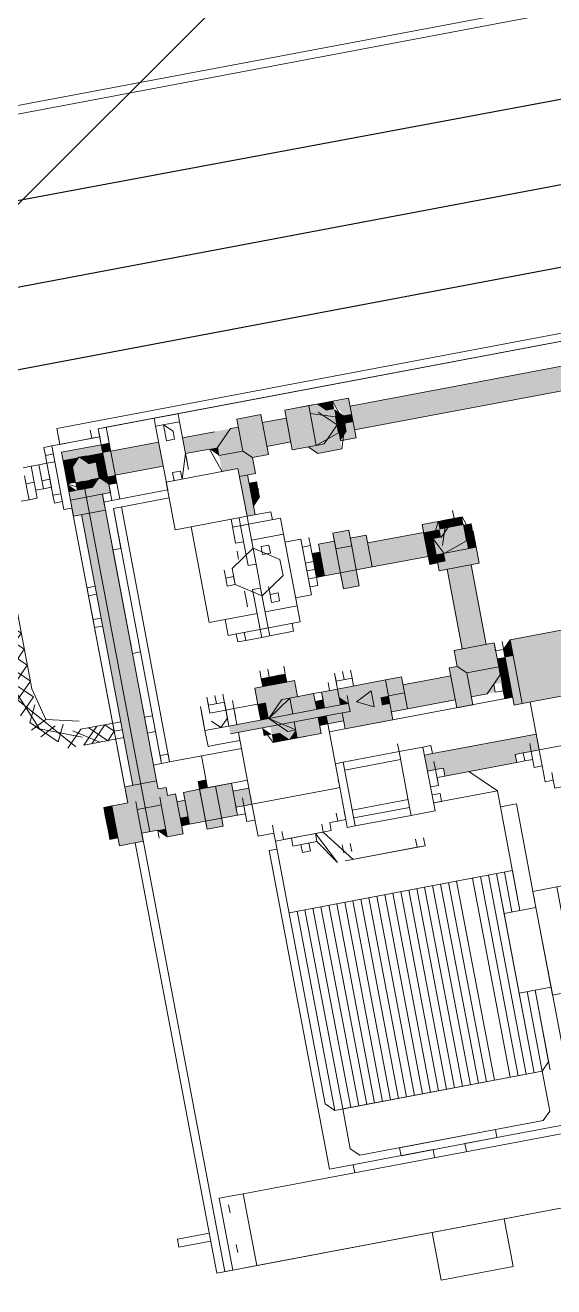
# Model space of a CAD drawing. Extents: x 407440 to 411585, y 6041728 to 6045069.
# Drawn here: x 410339.72 to 410343.46, y 6044227.86 to 6044236.79 of the extents above; entities that cross this region are included whole.
import ezdxf

# ---------------------------------------------------------------- set-up
doc = ezdxf.new("R2010")
doc.units = 0
doc.header["$LTSCALE"] = 5
doc.linetypes.add('foc-TIELINE', pattern=[1.875, 1.25, -0.625])
doc.layers.add('P-PROPOSED-EXISTING-H', color=59, linetype='Continuous')
doc.layers.add('T-TIE', color=201, linetype='foc-TIELINE')

# ---------------------------------------------------------------- blocks, each defined once
blk = doc.blocks.new('P-RIG-877')
at = {"layer": 'T-TIE', "linetype": 'ByBlock', "lineweight": 25}
for points in [[(3.2261, -24.2129), (3.1113, -24.2129), (3.1113, -19.4254), (2.5143, -19.4254), (2.5143, -19.1499), (2.5143, -19.3106), (3.2261, -19.3106), (3.2261, -33.0186), (1.791, -33.0186)], [(6.8884, -20.7457), (6.8884, -19.3106), (3.2261, -19.3106), (3.2261, -33.0186), (4.2364, -33.0186)], [(3.2261, -24.3851), (3.3409, -24.3851), (3.3409, -27.1864), (4.6267, -27.1864), (4.6267, -27.3012), (3.3409, -27.3012), (3.3409, -32.9038), (4.1905, -32.9038), (4.1905, -33.0186), (5.0286, -33.3286), (5.0171, -33.3286), (5.0286, -33.3286)], [(0.9873, -33.3286), (0.9988, -33.3286), (1.8369, -33.0186), (1.8369, -32.8923), (3.0998, -32.8923), (3.1113, -27.6112), (1.8025, -27.6112), (1.8025, -27.4963), (3.1113, -27.4963), (3.1113, -25.3609), (3.2261, -25.3609)]]:
    blk.add_lwpolyline(points, dxfattribs=at)
at = {"layer": 'T-TIE', "linetype": 'ByBlock', "lineweight": 18}
for points in [[(3.5475, -30.4469), (3.4557, -30.4469), (3.4557, -30.378), (3.4557, -30.3895), (3.4557, -30.4354), (3.4327, -30.4354), (3.4327, -27.5308), (3.5016, -27.5308), (3.4557, -27.5308), (3.4442, -27.5308)], [(3.4327, -27.5308), (3.4327, -30.4354), (3.4557, -30.4354), (3.4557, -30.3895), (3.4442, -30.3895)], [(4.6497, -30.4354), (4.6497, -27.5308), (3.8805, -27.5308), (3.9494, -27.5308), (4.6497, -27.5308), (4.6497, -28.2082), (4.5464, -28.2082), (4.5464, -28.2426), (4.5464, -28.6903), (4.6497, -28.6903), (4.6497, -28.2426), (4.6497, -28.2082)], [(3.892, -27.5308), (4.6497, -27.5308), (4.6497, -30.4354), (4.0297, -30.4354)], [(3.4442, -30.3665), (3.4442, -30.378), (3.4442, -27.5882), (3.4327, -27.5882)], [(3.4672, -30.3665), (3.4442, -30.3665), (3.4442, -27.6915), (3.4442, -27.6686), (3.4442, -27.6571), (3.4442, -27.5882), (3.4672, -27.5882), (3.4557, -27.5997)], [(2.0665, -31.1128), (2.0665, -27.7834), (2.985, -27.7834), (2.985, -32.1116), (2.0665, -32.1116), (2.0665, -32.0772)], [(4.6497, -29.8958), (4.6497, -29.9303), (4.6497, -30.378), (4.5464, -30.378), (4.5464, -29.9303), (4.5464, -29.8958), (4.6497, -29.8958), (4.6497, -28.7248), (4.5464, -28.7248), (4.5464, -28.6903), (4.6497, -28.6903), (4.6497, -28.7248)], [(3.846, -29.184), (3.846, -29.8614)], [(3.9379, -29.184), (3.9379, -29.8614)], [(3.4787, -30.0221), (3.4787, -29.6318)], [(3.5131, -30.0221), (3.5131, -29.6318)], [(4.0986, -29.7466), (4.0871, -29.7466), (4.0527, -29.7466), (4.0412, -29.7466), (4.0527, -29.7466), (4.0642, -29.7466), (4.0642, -29.8384), (4.0527, -29.8384), (4.0527, -29.8499), (4.0068, -29.8499), (4.0068, -29.7351)], [(4.2019, -29.8614), (4.2019, -29.8384), (4.3627, -29.8384), (4.3627, -29.8614), (4.2019, -29.8614), (4.2019, -29.8958), (4.3512, -29.8958), (4.3512, -29.8614)], [(3.9379, -29.8499), (4.0068, -29.8499), (4.0068, -29.8614), (3.9953, -29.8614)], [(3.9838, -29.9991), (3.9838, -29.8499)], [(4.0297, -29.8614), (4.0297, -29.8499), (4.0297, -29.8614), (4.0068, -29.8614), (4.0068, -29.8499), (3.9953, -29.8499)], [(4.0183, -29.8729), (4.0068, -29.8729), (4.0183, -29.8729), (4.0183, -29.8614), (4.0183, -29.8729), (4.0183, -29.8843), (4.0068, -29.8843), (4.0068, -29.8729), (4.0068, -29.8614), (4.0068, -29.8729)], [(3.846, -29.8729), (3.869, -29.8729), (3.8575, -29.8729), (3.8575, -29.8843), (3.846, -29.8843), (3.846, -29.9417), (3.869, -29.9417)], [(3.869, -29.8843), (3.869, -29.8729), (3.8805, -29.8729), (3.8805, -29.8843), (3.846, -29.8843)], [(3.869, -29.8729), (3.8575, -29.8729)], [(3.869, -29.8729), (3.8575, -29.8729)], [(3.869, -29.8729), (3.8575, -29.8729)], [(3.869, -29.8729), (3.8575, -29.8729)], [(3.9034, -29.8843), (3.9149, -29.8843), (3.9264, -29.8843), (3.9264, -29.8729), (3.8805, -29.8729)], [(3.9034, -29.8958), (3.9149, -29.8958), (3.9149, -29.8843), (3.9149, -29.8729), (3.9034, -29.8729), (3.9149, -29.8729), (3.9034, -29.8729), (3.9149, -29.8729), (3.9034, -29.8729), (3.9149, -29.8729), (3.9034, -29.8729)], [(3.6853, -29.9303), (3.6624, -29.9073), (3.6853, -29.8843), (3.7083, -29.8843), (3.7312, -29.8843), (3.7312, -29.9417), (3.7083, -29.9417), (3.7083, -29.8843)], [(3.6968, -29.8843), (3.6624, -29.8958), (3.6624, -29.9188), (3.6968, -29.9303)], [(3.846, -29.8958), (3.7312, -29.8958)], [(3.8805, -29.9303), (3.8805, -29.8843), (3.892, -29.8843), (3.9149, -29.9073), (3.9149, -29.9303)], [(3.9149, -29.8843), (3.9034, -29.8843), (3.9149, -29.8843)], [(4.0183, -29.8843), (4.0183, -29.9877), (4.0068, -29.9877)], [(4.0757, -29.9188), (4.0757, -29.8958), (4.2249, -29.8958)], [(4.2134, -29.8958), (4.2019, -29.8958)], [(4.5464, -30.0566), (4.5349, -30.0566), (4.5349, -29.8958), (4.3397, -29.8958)], [(3.6624, -29.9073), (3.6509, -29.9073)], [(3.6624, -29.9188), (3.6624, -29.9303), (3.6624, -29.9532), (3.7198, -29.9532), (3.7198, -29.9417)], [(3.846, -29.9303), (3.7312, -29.9303)], [(4.0297, -30.2747), (4.0297, -30.2632), (4.0297, -30.2747), (4.0068, -30.2747), (4.0068, -30.2632), (4.0527, -30.2632), (4.0527, -30.2402), (4.0642, -30.2402), (4.443, -30.2402), (4.4545, -30.2288), (4.4545, -29.9303), (4.4545, -30.2173), (4.5119, -30.2173), (4.5234, -30.2058), (4.5234, -29.9417), (4.5119, -29.9303), (4.4545, -29.9303), (4.443, -29.9188), (4.3397, -29.9188), (4.4545, -29.9188), (4.3397, -29.9188)], [(4.0527, -29.9188), (4.0183, -29.9532)], [(4.0527, -30.0106), (4.0527, -29.9188), (4.2249, -29.9188), (4.1675, -29.9188), (4.1675, -30.2402)], [(4.2249, -29.9188), (4.1675, -29.9188)], [(4.2249, -29.9303), (4.1675, -29.9303)], [(4.4545, -29.9303), (4.3397, -29.9303)], [(3.7083, -29.9417), (3.6853, -29.9417)], [(4.2249, -29.9417), (4.1675, -29.9417), (4.4545, -29.9417), (4.3397, -29.9417)], [(3.7083, -30.0336), (3.7083, -29.9532), (3.6738, -29.9532), (3.6738, -30.0336)], [(3.8805, -30.0221), (3.8805, -29.9532)], [(3.9149, -30.0221), (3.9149, -29.9532)], [(4.4545, -29.9532), (4.1675, -29.9532)], [(4.4545, -29.9647), (4.1675, -29.9647)], [(4.4545, -29.9762), (4.1675, -29.9762)], [(3.9723, -29.9991), (3.9723, -30.0106), (3.9723, -30.0451), (4.0527, -30.0451), (4.0642, -30.0451), (4.0642, -30.1254), (4.0642, -30.1369), (4.0527, -30.1369), (4.0068, -30.1369), (4.0068, -30.1484), (4.0068, -30.2632), (4.0068, -30.2747), (3.9953, -30.2747)], [(4.0642, -30.0451), (4.0642, -30.0106), (3.9723, -30.0106), (3.9723, -29.9991), (3.9838, -29.9991), (3.9838, -30.0106), (3.9838, -29.9991), (3.9838, -30.0106)], [(4.0183, -29.9991), (4.0297, -29.9991), (4.0297, -30.0106), (4.0297, -29.9991), (4.0068, -29.9991), (4.0068, -30.0106), (4.0068, -29.9991), (3.9953, -29.9991)], [(4.0412, -29.9991), (4.0412, -30.0106), (4.0412, -29.9991), (4.0527, -29.9991)], [(4.0527, -29.9991), (4.0527, -30.0106), (4.0527, -29.9991)], [(4.4545, -29.9991), (4.1675, -29.9991), (4.4545, -29.9991)], [(3.4672, -30.0451), (3.4672, -30.0221), (3.5246, -30.0221), (3.5246, -30.0451)], [(3.869, -30.0451), (3.869, -30.0221), (3.892, -30.0221), (3.892, -30.0451)], [(3.892, -30.0221), (3.9149, -30.0221), (3.9149, -30.0451)], [(4.4545, -30.0106), (4.1675, -30.0106)], [(4.6497, -30.0221), (4.7186, -30.0221)], [(4.6497, -30.1254), (4.7186, -30.1254), (4.7186, -30.0221), (4.7186, -30.1254)], [(3.4672, -30.091), (3.4672, -30.0451), (3.5016, -30.0336), (3.5361, -30.0451), (3.5361, -30.0795), (3.5246, -30.091)], [(3.6624, -30.0566), (3.6624, -30.0336), (3.7083, -30.0336), (3.7083, -30.0566), (3.7083, -30.0795), (3.7083, -30.1025)], [(4.0986, -30.0336), (4.1101, -30.0336), (4.1101, -30.1484), (4.1101, -30.0451), (4.0986, -30.0451)], [(4.1101, -30.0336), (4.1101, -30.0451)], [(4.4545, -30.0336), (4.1675, -30.0336)], [(3.5016, -30.0451), (3.5246, -30.068), (3.5246, -30.0795), (3.4672, -30.0795), (3.4672, -30.068)], [(3.4672, -30.0795), (3.4672, -30.114), (3.5246, -30.114), (3.5246, -30.0795), (3.5131, -30.0451), (3.4901, -30.0451), (3.4787, -30.0795)], [(3.4901, -30.0451), (3.5016, -30.0451), (3.4787, -30.068)], [(3.6738, -30.0566), (3.6738, -30.0795)], [(3.892, -30.114), (3.869, -30.114), (3.869, -30.0451), (3.9264, -30.0451), (3.9264, -30.114), (3.9034, -30.114)], [(4.0642, -30.1254), (3.9723, -30.1254), (3.9723, -30.0451), (3.9609, -30.0451)], [(3.9723, -30.1369), (3.9723, -30.1254), (3.9723, -30.0451)], [(3.9838, -30.1254), (3.9838, -30.0451)], [(4.0412, -30.1254), (4.0412, -30.0451)], [(4.0527, -30.1254), (4.0527, -30.0451)], [(4.4545, -30.0451), (4.1675, -30.0451), (4.4545, -30.0451)], [(4.4545, -30.0566), (4.1675, -30.0566), (4.4545, -30.0566)], [(3.6509, -30.0795), (3.6624, -30.0795), (3.7198, -30.0795), (3.7083, -30.0795)], [(3.6624, -30.0795), (3.6624, -30.1025), (3.7083, -30.1025), (3.7083, -30.114), (3.7083, -30.1254)], [(3.8575, -30.114), (3.8575, -30.091), (3.846, -30.091), (3.8575, -30.091), (3.869, -30.091)], [(4.4545, -30.091), (4.1675, -30.091), (4.4545, -30.091)], [(3.6738, -30.114), (3.6738, -30.1025)], [(3.8575, -30.1025), (3.846, -30.1025)], [(3.9034, -30.1025), (3.892, -30.1025), (3.892, -30.114), (3.892, -30.2747), (3.8805, -30.2747)], [(3.8805, -30.1025), (3.892, -30.1025), (3.9034, -30.1025), (3.9034, -30.114), (3.9034, -30.2747)], [(4.5464, -30.1025), (4.5349, -30.1025), (4.5349, -30.2517), (4.0757, -30.2517), (4.0757, -30.2402)], [(4.4545, -30.1025), (4.1675, -30.1025)], [(3.4787, -30.1484), (3.4787, -30.114)], [(3.5131, -30.1484), (3.5131, -30.114)], [(3.6509, -30.114), (3.6624, -30.114), (3.6853, -30.114)], [(3.7312, -30.1484), (3.7312, -30.1254), (3.6509, -30.1254), (3.6509, -30.1484)], [(3.6624, -30.114), (3.6624, -30.1254), (3.6624, -30.114)], [(3.6853, -30.1254), (3.6853, -30.114), (3.6968, -30.114), (3.7083, -30.114), (3.7198, -30.114), (3.7198, -30.1254)], [(3.6968, -30.114), (3.6968, -30.1254)], [(3.8575, -30.1254), (3.869, -30.1254)], [(3.869, -30.114), (3.869, -30.1369), (3.892, -30.1369)], [(3.9034, -30.1369), (3.9149, -30.1369), (3.9149, -30.114)], [(4.4545, -30.114), (4.1675, -30.114), (4.4545, -30.114)], [(3.8805, -30.1484), (3.8805, -30.1369), (3.869, -30.1369), (3.869, -30.1484), (3.892, -30.1484)], [(3.9149, -30.1484), (3.9149, -30.1369), (4.0068, -30.1369), (3.9953, -30.1369)], [(4.0642, -30.2402), (4.0642, -30.1599), (4.0527, -30.1599), (4.0527, -30.1484), (4.0527, -30.1369), (4.0412, -30.1369)], [(4.1101, -30.1369), (4.0642, -30.1714), (4.0642, -30.1828), (4.1101, -30.1599), (4.0757, -30.1828), (4.0757, -30.2173), (4.0642, -30.2173)], [(4.0986, -30.1369), (4.0871, -30.1369)], [(4.4545, -30.1369), (4.1675, -30.1369)], [(3.5475, -30.1943), (3.5475, -30.1714), (3.5246, -30.1714), (3.5246, -30.1484), (3.4672, -30.1484), (3.4672, -30.1828), (3.5131, -30.1828)], [(3.5935, -30.1943), (3.6049, -30.1943), (3.6049, -30.1599)], [(3.6164, -30.1599), (3.6049, -30.1599), (3.6164, -30.1599)], [(3.6394, -30.1484), (3.6164, -30.1484), (3.6164, -30.2173)], [(3.6394, -30.1943), (3.6394, -30.1484), (3.7427, -30.1484), (3.7427, -30.1943)], [(3.6853, -30.1599), (3.6968, -30.1599), (3.6853, -30.1599)], [(3.7427, -30.2517), (3.7657, -30.2517), (3.7657, -30.1484), (3.7427, -30.1484)], [(3.7657, -30.1599), (3.7772, -30.1599), (3.7772, -30.1943), (3.7657, -30.1943), (3.7657, -30.2058), (3.7772, -30.2058)], [(3.7772, -30.1599), (3.7657, -30.1599), (3.7772, -30.1599)], [(3.869, -30.1484), (3.869, -30.1828), (3.892, -30.1828)], [(3.9034, -30.1828), (3.9264, -30.1828), (3.9264, -30.1484), (3.9034, -30.1484)], [(4.0527, -30.1484), (4.0412, -30.1484)], [(4.0986, -30.1484), (4.0871, -30.1484)], [(4.1101, -30.1484), (4.1101, -30.1484)], [(4.4545, -30.1484), (4.1675, -30.1484)], [(4.4545, -30.1599), (4.1675, -30.1599)], [(3.5246, -30.1714), (3.5131, -30.1828), (3.5131, -30.2173), (3.5016, -30.2173), (3.4787, -30.1943), (3.4787, -30.1828)], [(3.6049, -30.1828), (3.5475, -30.1828)], [(3.5935, -30.1828), (3.5705, -30.1714), (3.559, -30.1828)], [(3.5705, -30.1828), (3.5705, -30.1828)], [(3.5705, -30.1828), (3.5705, -30.1828)], [(3.6624, -30.1828), (3.6624, -30.1714), (3.6509, -30.1714), (3.6509, -30.1828), (3.6624, -30.1828), (3.6509, -30.1828)], [(3.7198, -30.1828), (3.7312, -30.1828), (3.7312, -30.1714), (3.7198, -30.1714), (3.7198, -30.1828), (3.7083, -30.1828)], [(3.8231, -30.2058), (3.8346, -30.2058), (3.8346, -30.1828), (3.8231, -30.1828), (3.8346, -30.1828), (3.846, -30.1828)], [(3.8346, -30.1828), (3.846, -30.1828), (3.8346, -30.1828)], [(3.846, -30.1943), (3.8346, -30.1943), (3.8346, -30.1828), (3.846, -30.1828), (3.8346, -30.1828)], [(3.869, -30.1714), (3.846, -30.1714), (3.846, -30.2288), (3.8805, -30.2288), (3.8805, -30.2173)], [(3.9264, -30.1714), (3.9264, -30.2173), (3.9034, -30.2288)], [(4.0642, -30.1828), (4.0757, -30.1828), (4.0642, -30.1828), (4.0642, -30.2288), (4.0527, -30.2288)], [(4.4545, -30.1714), (4.1675, -30.1714)], [(4.4545, -30.1828), (4.1675, -30.1828)], [(3.5361, -30.2976), (3.5361, -30.1943), (3.6049, -30.1943), (3.6049, -30.2976), (3.5361, -30.2976), (3.5475, -30.2976), (3.4557, -30.2976), (3.4442, -30.2976), (3.4442, -30.2632), (3.4557, -30.2632)], [(3.6049, -30.2058), (3.6164, -30.2058), (3.6738, -30.2058), (3.6738, -30.1943), (3.6164, -30.1943), (3.6049, -30.1943)], [(3.6164, -30.2058), (3.6164, -30.1943), (3.6164, -30.2058)], [(3.7083, -30.1943), (3.6968, -30.1943), (3.6738, -30.1943), (3.6968, -30.1943)], [(3.7772, -30.1943), (3.7772, -30.2058), (3.7772, -30.2288), (3.7772, -30.2402), (3.7657, -30.2402)], [(4.0757, -30.1943), (4.0871, -30.1943), (4.0871, -30.2058), (4.0757, -30.2058)], [(4.0757, -30.1943), (4.0871, -30.1943), (4.0757, -30.1943)], [(4.0871, -30.1943), (4.0871, -30.2058)], [(4.4545, -30.1943), (4.1675, -30.1943)], [(3.4787, -30.2632), (3.4787, -30.2173)], [(3.5361, -30.2173), (3.5016, -30.2288), (3.5016, -30.2632), (3.5361, -30.2747), (3.5246, -30.2747), (3.5246, -30.2862), (3.5361, -30.2862)], [(3.6049, -30.2173), (3.6394, -30.2173), (3.6394, -30.2058)], [(3.7427, -30.2058), (3.7427, -30.2747), (3.6049, -30.2747)], [(3.6624, -30.2173), (3.6509, -30.2173)], [(3.7198, -30.2173), (3.7312, -30.2173), (3.7198, -30.2173), (3.7083, -30.2173)], [(3.846, -30.2173), (3.8346, -30.2173), (3.8231, -30.2173)], [(3.8346, -30.2058), (3.846, -30.2058)], [(4.4545, -30.2058), (4.1675, -30.2058)], [(4.4545, -30.2173), (4.1675, -30.2173), (4.4545, -30.2173)], [(4.5464, -30.2173), (4.5349, -30.2173)], [(3.6738, -30.2402), (3.6853, -30.2402), (3.6968, -30.2402), (3.6968, -30.2288), (3.6853, -30.2288), (3.6853, -30.2402)], [(3.7772, -30.2288), (3.7657, -30.2288)], [(3.8805, -30.2632), (3.869, -30.2632), (3.892, -30.2632), (3.869, -30.2632), (3.869, -30.2288)], [(3.892, -30.2288), (3.8805, -30.2288)], [(4.4545, -30.2288), (4.1675, -30.2288), (4.4545, -30.2288)], [(3.4557, -30.2976), (3.4557, -30.2632), (3.5246, -30.2632)], [(3.5131, -30.2632), (3.5016, -30.2632)], [(3.559, -30.3665), (3.9264, -30.3665), (3.9264, -30.2632), (3.9264, -30.3665), (3.9149, -30.3665), (3.9149, -30.378), (3.9264, -30.378), (3.559, -30.378), (3.6164, -30.378), (3.6164, -30.3895), (3.6049, -30.3895)], [(3.8575, -30.2632), (3.869, -30.2632), (3.869, -30.2747), (3.8575, -30.2747), (3.8805, -30.2747), (3.892, -30.2862), (3.8805, -30.2976)], [(3.869, -30.2747), (3.892, -30.2747), (3.892, -30.3091), (3.869, -30.3091), (3.8575, -30.3091), (3.8805, -30.3091), (3.892, -30.3091), (3.9034, -30.3091), (3.9149, -30.3091), (3.9149, -30.2976), (3.9149, -30.2632), (3.9034, -30.2632), (3.9149, -30.2632), (3.9034, -30.2632), (4.0068, -30.2632), (3.9953, -30.2632)], [(3.9723, -30.2632), (3.9723, -30.3206), (3.9264, -30.3206)], [(3.9838, -30.2632), (3.9838, -30.2862)], [(3.8575, -30.2976), (3.846, -30.2976), (3.869, -30.2976), (3.869, -30.2747), (3.846, -30.2747)], [(3.8575, -30.2976), (3.8575, -30.2747), (3.8575, -30.2976)], [(4.0068, -30.2862), (3.9953, -30.2862)], [(3.5475, -30.2976), (3.5475, -30.378), (3.5475, -30.3895), (3.5475, -30.378), (3.5246, -30.378), (3.5246, -30.3665), (3.4672, -30.3665), (3.4672, -30.378), (3.5361, -30.378), (3.5361, -30.4354), (3.4672, -30.4354), (3.4672, -30.378), (3.4672, -30.3665), (3.4557, -30.3665)], [(3.4787, -30.3665), (3.4787, -30.2976)], [(3.5131, -30.3665), (3.5131, -30.2976)], [(3.559, -30.378), (3.559, -30.2976)], [(3.9609, -30.3206), (3.9609, -30.3321), (4.0297, -30.3321), (4.0297, -30.3091), (3.9723, -30.3091)], [(3.9609, -30.3321), (3.9723, -30.3321), (3.9723, -30.3551), (4.0183, -30.3551), (4.0183, -30.3665), (4.0183, -30.3551), (4.0183, -30.3321)], [(3.869, -30.4354), (3.8575, -30.4469), (3.8805, -30.4699), (3.8575, -30.4469), (3.869, -30.4354), (3.869, -30.4239), (3.869, -30.4354), (3.8805, -30.4469), (3.8575, -30.4699), (3.8805, -30.4469), (3.869, -30.4354), (3.5475, -30.4354), (3.5475, -30.4469), (3.4557, -30.4469), (3.4557, -30.378), (3.4442, -30.378), (3.4672, -30.378), (3.4672, -30.4354), (3.5361, -30.4354), (3.559, -30.4354), (3.559, -30.3895), (3.9494, -30.3895), (3.9494, -30.4354), (3.9609, -30.4354), (3.9723, -30.4354), (3.9723, -30.4469), (3.9723, -30.4584), (4.0297, -30.4584), (4.0297, -30.4239), (4.0183, -30.4239)], [(3.5246, -30.3665), (3.5475, -30.3665)], [(3.5361, -30.378), (3.5246, -30.378)], [(3.6279, -30.3895), (3.6164, -30.3895), (3.7657, -30.3895), (3.7657, -30.378), (3.8575, -30.378), (3.8575, -30.3895), (3.8805, -30.3895), (3.8805, -30.378), (3.9264, -30.378), (3.9149, -30.378), (3.9264, -30.378), (3.9264, -30.3895), (3.9149, -30.3895)], [(3.9264, -30.3665), (3.9264, -30.3895)], [(3.9723, -30.3895), (3.9838, -30.3895), (4.0297, -30.3895), (4.0297, -30.3665), (3.9723, -30.3665), (3.9723, -30.378), (3.9609, -30.378), (3.9609, -30.3895), (3.9494, -30.3895)], [(4.0297, -30.3895), (4.0183, -30.401), (4.0183, -30.4239), (4.6497, -30.4239), (4.6497, -30.4125), (4.5464, -30.4125), (4.5464, -30.378), (4.6497, -30.378), (4.6497, -30.4125)], [(3.846, -30.3895), (3.8575, -30.3895), (3.8805, -30.3895), (3.869, -30.3895), (3.8805, -30.3895)], [(4.0297, -30.4239), (3.9838, -30.4239), (3.9838, -30.401), (3.9838, -30.3895)], [(4.0183, -30.4125), (3.5246, -30.4125), (3.5131, -30.4354), (3.4901, -30.4354), (3.4787, -30.4125)], [(4.0297, -30.401), (4.0183, -30.401)], [(4.5693, -30.401), (4.5578, -30.401)], [(4.6267, -30.401), (4.6153, -30.401)], [(3.5016, -30.4239), (3.4901, -30.4239)], [(3.9494, -30.4239), (3.559, -30.4239)], [(3.6738, -30.4239), (3.6738, -30.4354), (3.6624, -30.4354), (3.6624, -30.4239)], [(3.7198, -30.4239), (3.7198, -30.4354), (3.7083, -30.4354), (3.7083, -30.4239)], [(3.9838, -30.4239), (3.9723, -30.4239)], [(3.4557, -30.4354), (3.4442, -30.4354)], [(3.5361, -30.4584), (3.5246, -30.4584), (3.5246, -30.4469), (3.5246, -30.4584)], [(3.892, -30.4354), (3.9723, -30.4354), (3.5475, -30.4354), (3.5361, -30.4354), (3.5475, -30.4354)], [(3.5361, -30.4469), (3.5361, -30.4584), (3.5361, -30.4469)], [(3.6738, -30.4354), (3.7083, -30.4354)], [(4.6038, -30.4354), (4.6038, -30.4813), (4.5923, -30.4813), (4.5923, -30.4354)], [(3.9838, -30.4584), (3.9723, -30.4584)], [(4.0183, -30.4584), (4.0068, -30.4584)], [(4.0068, -30.4584), (4.0183, -30.4584)], [(4.0183, -30.4584), (4.0068, -30.4584)], [(3.5246, -30.5043), (3.5246, -30.4928), (3.5246, -30.4813), (3.5016, -30.4813), (3.5246, -30.4813), (3.5246, -30.4928), (3.5131, -30.4928), (3.4901, -30.4928), (3.5131, -30.4928), (3.4901, -30.4928), (3.5131, -30.4928), (3.4901, -30.4928), (3.5131, -30.4928), (3.5246, -30.4928), (3.5246, -30.5043)], [(3.4787, -30.4928), (3.4787, -30.4813), (3.4787, -30.4928), (3.4787, -30.4813), (3.4787, -30.4928)], [(3.6738, -30.5387), (3.7886, -30.5387), (3.8346, -30.5273), (3.846, -30.4813)], [(3.869, -30.4813), (3.846, -30.5387), (3.7886, -30.5617), (3.8001, -30.5617), (3.8805, -30.4928), (3.8001, -30.5617), (3.7772, -30.5387), (3.7542, -30.5617), (3.7312, -30.5387), (3.7083, -30.5617), (3.6853, -30.5387)], [(3.9838, -30.4699), (3.9723, -30.4699)], [(3.9838, -30.4699), (3.9953, -30.4699), (3.9838, -30.4699)], [(4.0068, -30.4699), (3.9953, -30.4699), (4.0068, -30.4699)], [(4.0183, -30.4699), (4.0068, -30.4699)], [(3.7886, -30.5617), (3.6738, -30.5617), (3.6624, -30.5387), (3.6853, -30.5617), (3.7083, -30.5387), (3.7312, -30.5617), (3.7542, -30.5387), (3.7772, -30.5617), (3.8001, -30.5387), (3.8231, -30.5617), (3.8001, -30.5387), (3.7886, -30.5502)]]:
    blk.add_lwpolyline(points, dxfattribs=at)
for points in [[(2.9735, -29.1151), (2.9735, -30.4125), (2.078, -30.4125), (2.078, -29.1151)], [(4.0412, -29.8384), (4.0527, -29.8384)], [(3.846, -29.8614), (3.8575, -29.8729), (3.9379, -29.8729), (3.9379, -29.8614)], [(3.8575, -29.8729), (3.869, -29.8729)], [(3.8575, -29.8729), (3.869, -29.8729)], [(3.9149, -29.8729), (3.869, -29.8729), (3.9149, -29.8729), (3.869, -29.8729), (3.9149, -29.8729), (3.869, -29.8729), (3.9149, -29.8729), (3.869, -29.8729)], [(3.9264, -29.8729), (3.9264, -30.1369)], [(3.6968, -29.8958), (3.6738, -29.8958), (3.6624, -29.9303), (3.6853, -29.9417), (3.7083, -29.9303)], [(4.3397, -29.8958), (4.2249, -29.8958), (4.2249, -29.9417), (4.3397, -29.9417)], [(3.9264, -29.9532), (3.9264, -29.9303), (3.8805, -29.9303), (3.869, -29.9417), (3.869, -29.9532)], [(4.0183, -29.9991), (4.0183, -29.9877), (4.0068, -29.9877), (4.0068, -29.9991), (4.0068, -29.9877), (4.0183, -29.9877)], [(4.1675, -30.0221), (4.4545, -30.0221)], [(4.5234, -30.1484), (4.5349, -30.1484), (4.5349, -30.0106), (4.5234, -30.0106)], [(3.7312, -30.0795), (3.7312, -30.0566), (3.6509, -30.0566), (3.6509, -30.0795)], [(3.892, -30.091), (3.9034, -30.068), (3.8805, -30.068)], [(4.1675, -30.068), (4.4545, -30.068)], [(4.1675, -30.0795), (4.4545, -30.0795)], [(3.846, -30.114), (3.869, -30.114), (3.8575, -30.114)], [(3.8575, -30.1254), (3.869, -30.1254)], [(4.1675, -30.1254), (4.4545, -30.1254)], [(3.7198, -30.1943), (3.6968, -30.1599), (3.6738, -30.1599), (3.6509, -30.1943), (3.6738, -30.2288), (3.6968, -30.2288)], [(3.6738, -30.1599), (3.6853, -30.1599)], [(3.846, -30.2058), (3.8346, -30.2058), (3.8346, -30.2173), (3.846, -30.2173), (3.846, -30.1828)], [(3.9149, -30.1828), (3.9149, -30.1943), (3.892, -30.2173), (3.869, -30.1943), (3.869, -30.1828), (3.892, -30.2173)], [(4.0527, -30.1714), (4.0642, -30.1714)], [(3.7083, -30.2058), (3.7657, -30.2058), (3.7657, -30.1943), (3.7083, -30.1943)], [(3.6509, -30.2173), (3.6624, -30.2173)], [(3.8346, -30.2173), (3.846, -30.2173)], [(4.0412, -30.2402), (4.0527, -30.2402)], [(3.4787, -30.2747), (3.4672, -30.2747), (3.4557, -30.2862), (3.4787, -30.2862)], [(3.846, -30.2862), (3.8575, -30.2862)], [(4.0183, -30.3321), (4.0183, -30.3091), (4.0183, -30.2862), (3.9723, -30.2862), (3.9723, -30.3091), (3.9723, -30.3321), (4.0297, -30.3321)], [(4.0068, -30.2862), (4.0183, -30.2862), (4.0183, -30.2747), (4.0183, -30.2862), (4.0068, -30.2862), (4.0068, -30.2747)], [(4.0068, -30.2862), (4.0183, -30.2862)], [(3.9838, -30.3551), (3.9838, -30.3665)], [(3.4672, -30.378), (3.4557, -30.378)], [(3.4787, -30.4125), (3.4901, -30.3895), (3.5131, -30.3895), (3.5246, -30.4125), (3.5131, -30.4354), (3.4901, -30.4354)], [(3.5131, -30.4239), (3.5131, -30.4125), (3.5246, -30.4125), (3.5131, -30.401), (3.5131, -30.3895), (3.4901, -30.3895), (3.4901, -30.401), (3.4787, -30.401), (3.4787, -30.4125), (3.4901, -30.4239)], [(3.5361, -30.3895), (3.5475, -30.3895)], [(3.559, -30.3895), (3.5475, -30.3895), (3.5361, -30.3895)], [(3.7427, -30.3895), (3.7542, -30.3895)], [(3.4901, -30.4239), (3.5131, -30.4239), (3.5016, -30.4239)], [(3.8805, -30.4813), (3.8805, -30.4239), (3.8805, -30.4813), (3.8575, -30.4584)], [(3.8575, -30.4813), (3.8575, -30.4239), (3.8575, -30.4813), (3.8805, -30.5043)], [(3.4672, -30.4584), (3.4787, -30.4584), (3.4672, -30.4584), (3.4557, -30.4584), (3.4557, -30.4469), (3.4557, -30.4584)], [(3.5246, -30.4584), (3.4787, -30.4584), (3.4787, -30.4469), (3.4787, -30.4584), (3.4672, -30.4584), (3.4672, -30.4469), (3.4672, -30.4584), (3.4787, -30.4584), (3.4787, -30.4469), (3.4787, -30.4584)], [(3.5131, -30.4699), (3.5131, -30.4584), (3.4787, -30.4584), (3.4787, -30.4699)], [(3.5131, -30.4699), (3.5131, -30.4813), (3.5131, -30.4699), (3.4787, -30.4699), (3.4787, -30.4584), (3.5131, -30.4584)], [(3.5016, -30.4584), (3.5131, -30.4584), (3.5016, -30.4584), (3.5016, -30.4699)], [(3.8805, -30.4584), (3.8575, -30.4928)], [(3.9723, -30.4699), (3.9723, -30.4584), (3.9838, -30.4584), (3.9838, -30.4699)], [(3.9723, -30.4584), (3.9838, -30.4584)], [(3.9723, -30.4584), (3.9838, -30.4584)], [(3.9838, -30.4584), (4.0068, -30.4584), (3.9838, -30.4584), (4.0068, -30.4584), (3.9838, -30.4584), (4.0183, -30.4584), (3.9838, -30.4584), (4.0183, -30.4584)], [(4.0068, -30.4584), (4.0183, -30.4584), (4.0183, -30.4699), (4.0068, -30.4699)], [(3.5016, -30.4928), (3.5016, -30.4813), (3.4787, -30.4813), (3.4787, -30.4699), (3.4787, -30.4813), (3.5016, -30.4813)], [(3.9838, -30.4699), (3.9723, -30.4699)], [(3.869, -30.5158), (3.846, -30.5043), (3.869, -30.5158), (3.8346, -30.5502), (3.8116, -30.5387), (3.8346, -30.5502)], [(3.8575, -30.5387), (3.846, -30.5158)], [(3.846, -30.5502), (3.8346, -30.5273)]]:
    blk.add_lwpolyline(points, close=True, dxfattribs=at)
at = {"layer": 'T-TIE', "linetype": 'ByBlock', "lineweight": 18, "transparency": 33554559}
for points in [[(3.846, -29.8614), (3.9379, -29.184), (3.9379, -29.8614)], [(3.846, -29.8614), (3.846, -29.184), (3.9379, -29.184)], [(3.4787, -30.0221), (3.5131, -29.6318), (3.5131, -30.0221)], [(3.4787, -30.0221), (3.4787, -29.6318), (3.5131, -29.6318)], [(3.846, -29.8614), (3.8575, -29.8614), (3.8575, -29.8729)], [(3.8575, -29.8729), (3.869, -29.8614), (3.869, -29.8729)], [(3.8575, -29.8729), (3.8575, -29.8614), (3.869, -29.8614)], [(3.869, -29.8729), (3.9149, -29.8614), (3.9149, -29.8729)], [(3.869, -29.8729), (3.869, -29.8614), (3.9149, -29.8614)], [(3.9149, -29.8729), (3.9379, -29.8614), (3.9379, -29.8729)], [(3.9149, -29.8729), (3.9149, -29.8614), (3.9379, -29.8614)], [(3.9838, -30.0106), (4.0068, -29.8499), (4.0068, -30.0106)], [(3.9838, -30.0106), (3.9838, -29.8499), (4.0068, -29.8499)], [(3.869, -29.8843), (3.8805, -29.8729), (3.8805, -29.8843)], [(3.869, -29.8843), (3.869, -29.8729), (3.8805, -29.8729)], [(3.8805, -29.8843), (3.892, -29.8729), (3.892, -29.8843)], [(3.8805, -29.8843), (3.8805, -29.8729), (3.892, -29.8729)], [(3.892, -29.8843), (3.9034, -29.8729), (3.9034, -29.8843)], [(3.892, -29.8843), (3.892, -29.8729), (3.9034, -29.8729)], [(3.9034, -29.8843), (3.9149, -29.8729), (3.9149, -29.8843)], [(3.9034, -29.8843), (3.9034, -29.8729), (3.9149, -29.8729)], [(3.9149, -29.8843), (3.9264, -29.8729), (3.9264, -29.8843)], [(3.9149, -29.8843), (3.9149, -29.8729), (3.9264, -29.8729)], [(3.6624, -29.9073), (3.6738, -29.8958), (3.6738, -29.9073)], [(3.6624, -29.9073), (3.6624, -29.8958), (3.6738, -29.8958)], [(3.6624, -29.9073), (3.6624, -29.8958), (3.6738, -29.8958)], [(3.6738, -29.8958), (3.6853, -29.8843), (3.6853, -29.8958)], [(3.6738, -29.8958), (3.6738, -29.8843), (3.6853, -29.8843)], [(3.6738, -29.9303), (3.6853, -29.8958), (3.6853, -29.9303)], [(3.6738, -29.9303), (3.6738, -29.8958), (3.6853, -29.8958)], [(3.6853, -29.8958), (3.6968, -29.8843), (3.6968, -29.8958)], [(3.6853, -29.8958), (3.6853, -29.8843), (3.6968, -29.8843)], [(3.6853, -29.9417), (3.6968, -29.8958), (3.6968, -29.9417)], [(3.6853, -29.9417), (3.6853, -29.8958), (3.6968, -29.8958)], [(3.6968, -29.8958), (3.7083, -29.8843), (3.7083, -29.8958)], [(3.6968, -29.8958), (3.6968, -29.8843), (3.7083, -29.8843)], [(3.6968, -29.9417), (3.7083, -29.8958), (3.7083, -29.9417)], [(3.6968, -29.9417), (3.6968, -29.8958), (3.7083, -29.8958)], [(3.7083, -29.9073), (3.7198, -29.8843), (3.7198, -29.9073)], [(3.7083, -29.9073), (3.7083, -29.8843), (3.7198, -29.8843)], [(3.7198, -29.9417), (3.7312, -29.8843), (3.7312, -29.9417)], [(3.7198, -29.9417), (3.7198, -29.8843), (3.7312, -29.8843)], [(3.7312, -29.9303), (3.846, -29.8958), (3.846, -29.9303)], [(3.7312, -29.9303), (3.7312, -29.8958), (3.846, -29.8958)], [(3.846, -29.9417), (3.869, -29.8843), (3.869, -29.9417)], [(3.846, -29.9417), (3.846, -29.8843), (3.869, -29.8843)], [(3.869, -29.9417), (3.8805, -29.8843), (3.8805, -29.9303)], [(3.869, -29.9417), (3.869, -29.8843), (3.8805, -29.8843)], [(3.8805, -29.9303), (3.892, -29.8843), (3.892, -29.9303)], [(3.8805, -29.9303), (3.8805, -29.8843), (3.892, -29.8843)], [(3.892, -29.9303), (3.9034, -29.8843), (3.9034, -29.9303)], [(3.892, -29.9303), (3.892, -29.8843), (3.9034, -29.8843)], [(3.9034, -29.9303), (3.9149, -29.8958), (3.9149, -29.9303)], [(3.9034, -29.9303), (3.9034, -29.8958), (3.9149, -29.8958)], [(4.0068, -29.9877), (4.0183, -29.8843), (4.0183, -29.9877)], [(4.0068, -29.9877), (4.0068, -29.8843), (4.0183, -29.8843)], [(3.6624, -29.9188), (3.6738, -29.9073), (3.6738, -29.9188)], [(3.6624, -29.9188), (3.6624, -29.9073), (3.6738, -29.9073)], [(3.7083, -29.9303), (3.7198, -29.9073), (3.7198, -29.9303)], [(3.7083, -29.9303), (3.7083, -29.9073), (3.7198, -29.9073)], [(3.6624, -29.9303), (3.6738, -29.9188), (3.6738, -29.9303)], [(3.6624, -29.9303), (3.6624, -29.9188), (3.6738, -29.9188)], [(3.6624, -29.9532), (3.6738, -29.9303), (3.6738, -29.9532)], [(3.6624, -29.9532), (3.6624, -29.9303), (3.6738, -29.9303)], [(3.6738, -29.9417), (3.6853, -29.9303), (3.6853, -29.9417)], [(3.6738, -29.9417), (3.6738, -29.9303), (3.6853, -29.9303)], [(3.7083, -29.9417), (3.7198, -29.9303), (3.7198, -29.9417)], [(3.7083, -29.9417), (3.7083, -29.9303), (3.7198, -29.9303)], [(3.869, -29.9532), (3.8805, -29.9303), (3.8805, -29.9532)], [(3.869, -29.9532), (3.869, -29.9417), (3.8805, -29.9303)], [(3.8805, -29.9532), (3.892, -29.9303), (3.892, -29.9532)], [(3.8805, -29.9532), (3.8805, -29.9303), (3.892, -29.9303)], [(3.892, -29.9532), (3.9034, -29.9303), (3.9034, -29.9532)], [(3.892, -29.9532), (3.892, -29.9303), (3.9034, -29.9303)], [(3.9034, -29.9532), (3.9149, -29.9303), (3.9149, -29.9532)], [(3.9034, -29.9532), (3.9034, -29.9303), (3.9149, -29.9303)], [(3.9149, -29.9532), (3.9264, -29.9303), (3.9264, -29.9532)], [(3.9149, -29.9532), (3.9149, -29.9303), (3.9264, -29.9303)], [(3.6738, -29.9532), (3.6853, -29.9417), (3.6853, -29.9532)], [(3.6738, -29.9532), (3.6738, -29.9417), (3.6853, -29.9417)], [(3.6853, -29.9532), (3.6968, -29.9417), (3.6968, -29.9532)], [(3.6853, -29.9532), (3.6853, -29.9417), (3.6968, -29.9417)], [(3.6968, -29.9532), (3.7083, -29.9417), (3.7083, -29.9532)], [(3.6968, -29.9532), (3.6968, -29.9417), (3.7083, -29.9417)], [(3.7083, -29.9532), (3.7198, -29.9417), (3.7198, -29.9532)], [(3.7083, -29.9532), (3.7083, -29.9417), (3.7198, -29.9417)], [(3.6738, -30.0336), (3.6853, -29.9532), (3.6853, -30.0336)], [(3.6738, -30.0336), (3.6738, -29.9532), (3.6853, -29.9532)], [(3.6853, -30.0336), (3.6968, -29.9532), (3.6968, -30.0336)], [(3.6853, -30.0336), (3.6853, -29.9532), (3.6968, -29.9532)], [(3.6968, -30.0336), (3.7083, -29.9532), (3.7083, -30.0336)], [(3.6968, -30.0336), (3.6968, -29.9532), (3.7083, -29.9532)], [(3.8805, -30.0221), (3.892, -29.9532), (3.892, -30.0221)], [(3.8805, -30.0221), (3.8805, -29.9532), (3.892, -29.9532)], [(3.892, -30.0221), (3.9034, -29.9532), (3.9034, -30.0221)], [(3.892, -30.0221), (3.892, -29.9532), (3.9034, -29.9532)], [(3.9034, -30.0221), (3.9149, -29.9532), (3.9149, -30.0221)], [(3.9034, -30.0221), (3.9034, -29.9532), (3.9149, -29.9532)], [(3.4672, -30.0451), (3.4901, -30.0221), (3.4901, -30.0336)], [(3.4672, -30.0451), (3.4672, -30.0221), (3.4901, -30.0221)], [(3.4901, -30.0336), (3.5016, -30.0221), (3.5016, -30.0336)], [(3.4901, -30.0336), (3.4901, -30.0221), (3.5016, -30.0221)], [(3.5016, -30.0336), (3.5246, -30.0221), (3.5246, -30.0451)], [(3.5016, -30.0336), (3.5016, -30.0221), (3.5246, -30.0221)], [(3.869, -30.0451), (3.8805, -30.0221), (3.8805, -30.0451)], [(3.869, -30.0451), (3.869, -30.0221), (3.8805, -30.0221)], [(3.8805, -30.0451), (3.892, -30.0221), (3.892, -30.0451)], [(3.8805, -30.0451), (3.8805, -30.0221), (3.892, -30.0221)], [(3.892, -30.0451), (3.9034, -30.0221), (3.9034, -30.0451)], [(3.892, -30.0451), (3.892, -30.0221), (3.9034, -30.0221)], [(3.9034, -30.0451), (3.9149, -30.0221), (3.9149, -30.0451)], [(3.9034, -30.0451), (3.9034, -30.0221), (3.9149, -30.0221)], [(3.4787, -30.0451), (3.4901, -30.0336), (3.4901, -30.0451)], [(3.4901, -30.0451), (3.5016, -30.0336), (3.5016, -30.0451)], [(3.4901, -30.0451), (3.4901, -30.0336), (3.5016, -30.0336)], [(3.5016, -30.0336), (3.5131, -30.0336), (3.5131, -30.0451)], [(3.5016, -30.0451), (3.5016, -30.0336), (3.5131, -30.0451)], [(3.5131, -30.0451), (3.5131, -30.0336), (3.5246, -30.0451)], [(3.6624, -30.0566), (3.6738, -30.0336), (3.6738, -30.0566)], [(3.6624, -30.0566), (3.6624, -30.0336), (3.6738, -30.0336)], [(3.6738, -30.0566), (3.6853, -30.0336), (3.6853, -30.0566)], [(3.6738, -30.0566), (3.6738, -30.0336), (3.6853, -30.0336)], [(3.6853, -30.0566), (3.6968, -30.0336), (3.6968, -30.0566)], [(3.6853, -30.0566), (3.6853, -30.0336), (3.6968, -30.0336)], [(3.6968, -30.0566), (3.7083, -30.0336), (3.7083, -30.0566)], [(3.6968, -30.0566), (3.6968, -30.0336), (3.7083, -30.0336)], [(3.4672, -30.0566), (3.4787, -30.0451), (3.4787, -30.0566)], [(3.4672, -30.0566), (3.4672, -30.0451), (3.4787, -30.0451)], [(3.4672, -30.068), (3.4672, -30.0566), (3.4787, -30.0566)], [(3.4672, -30.0795), (3.4787, -30.0566), (3.4787, -30.0795)], [(3.4672, -30.0795), (3.4672, -30.068), (3.4787, -30.0566)], [(3.4787, -30.0795), (3.4901, -30.0451), (3.4901, -30.0795)], [(3.4787, -30.0795), (3.4787, -30.0451), (3.4901, -30.0451)], [(3.4901, -30.0795), (3.5016, -30.0451), (3.5016, -30.0795)], [(3.4901, -30.0795), (3.4901, -30.0451), (3.5016, -30.0451)], [(3.5016, -30.0795), (3.5131, -30.0451), (3.5131, -30.0795)], [(3.5016, -30.0795), (3.5016, -30.0451), (3.5131, -30.0451)], [(3.5131, -30.0795), (3.5246, -30.0451), (3.5246, -30.0795)], [(3.5131, -30.0795), (3.5131, -30.0451), (3.5246, -30.0451)], [(3.5246, -30.091), (3.5361, -30.0451), (3.5361, -30.0795)], [(3.5246, -30.091), (3.5246, -30.0451), (3.5361, -30.0451)], [(3.6509, -30.0795), (3.6624, -30.0566), (3.6624, -30.0795)], [(3.6509, -30.0795), (3.6509, -30.0566), (3.6624, -30.0566)], [(3.6624, -30.0795), (3.6738, -30.0566), (3.6738, -30.0795)], [(3.6624, -30.0795), (3.6624, -30.0566), (3.6738, -30.0566)], [(3.6738, -30.0795), (3.6853, -30.0566), (3.6853, -30.0795)], [(3.6738, -30.0795), (3.6738, -30.0566), (3.6853, -30.0566)], [(3.6853, -30.0795), (3.6968, -30.0566), (3.6968, -30.0795)], [(3.6853, -30.0795), (3.6853, -30.0566), (3.6968, -30.0566)], [(3.6968, -30.0795), (3.7083, -30.0566), (3.7083, -30.0795)], [(3.6968, -30.0795), (3.6968, -30.0566), (3.7083, -30.0566)], [(3.7083, -30.0795), (3.7312, -30.0566), (3.7312, -30.0795)], [(3.7083, -30.0795), (3.7083, -30.0566), (3.7312, -30.0566)], [(3.869, -30.0795), (3.8805, -30.0451), (3.8805, -30.0795)], [(3.869, -30.0795), (3.869, -30.0451), (3.8805, -30.0451)], [(3.8805, -30.068), (3.892, -30.0451), (3.892, -30.0566)], [(3.8805, -30.068), (3.8805, -30.0451), (3.892, -30.0451)], [(3.8805, -30.091), (3.892, -30.0566), (3.892, -30.1025)], [(3.8805, -30.091), (3.8805, -30.068), (3.892, -30.0566)], [(3.892, -30.0566), (3.9034, -30.0451), (3.9034, -30.0566)], [(3.892, -30.0566), (3.892, -30.0451), (3.9034, -30.0451)], [(3.892, -30.1025), (3.9034, -30.0566), (3.9034, -30.1025)], [(3.892, -30.1025), (3.892, -30.0566), (3.9034, -30.0566)], [(3.9034, -30.068), (3.9149, -30.0451), (3.9149, -30.068)], [(3.9034, -30.068), (3.9034, -30.0451), (3.9149, -30.0451)], [(3.9149, -30.114), (3.9264, -30.0451), (3.9264, -30.114)], [(3.9149, -30.114), (3.9149, -30.0451), (3.9264, -30.0451)], [(3.9034, -30.091), (3.9149, -30.068), (3.9149, -30.091)], [(3.9034, -30.091), (3.9034, -30.068), (3.9149, -30.068)], [(3.4672, -30.114), (3.4787, -30.0795), (3.4787, -30.114)], [(3.4672, -30.114), (3.4672, -30.0795), (3.4787, -30.0795)], [(3.4787, -30.114), (3.5131, -30.0795), (3.5131, -30.114)], [(3.4787, -30.114), (3.4787, -30.0795), (3.5131, -30.0795)], [(3.5131, -30.114), (3.5246, -30.0795), (3.5246, -30.114)], [(3.5131, -30.114), (3.5131, -30.0795), (3.5246, -30.0795)], [(3.6624, -30.1025), (3.6738, -30.0795), (3.6738, -30.1025)], [(3.6624, -30.1025), (3.6624, -30.0795), (3.6738, -30.0795)], [(3.6738, -30.1025), (3.7083, -30.0795), (3.7083, -30.1025)], [(3.6738, -30.1025), (3.6738, -30.0795), (3.7083, -30.0795)], [(3.869, -30.114), (3.8805, -30.0795), (3.8805, -30.114)], [(3.869, -30.114), (3.869, -30.0795), (3.8805, -30.0795)], [(3.8805, -30.114), (3.8805, -30.091), (3.892, -30.1025)], [(3.9034, -30.114), (3.9149, -30.091), (3.9149, -30.114)], [(3.9034, -30.114), (3.9034, -30.091), (3.9149, -30.091)], [(3.6738, -30.114), (3.6853, -30.1025), (3.6853, -30.114)], [(3.6738, -30.114), (3.6738, -30.1025), (3.6853, -30.1025)], [(3.6853, -30.114), (3.6968, -30.1025), (3.6968, -30.114)], [(3.6853, -30.114), (3.6853, -30.1025), (3.6968, -30.1025)], [(3.6968, -30.114), (3.7083, -30.1025), (3.7083, -30.114)], [(3.6968, -30.114), (3.6968, -30.1025), (3.7083, -30.1025)], [(3.8805, -30.114), (3.892, -30.1025), (3.892, -30.114)], [(3.892, -30.2747), (3.9034, -30.1025), (3.9034, -30.2747)], [(3.892, -30.2747), (3.892, -30.1025), (3.9034, -30.1025)], [(3.4787, -30.1484), (3.5131, -30.114), (3.5131, -30.1484)], [(3.4787, -30.1484), (3.4787, -30.114), (3.5131, -30.114)], [(3.869, -30.1369), (3.8805, -30.114), (3.8805, -30.1369)], [(3.869, -30.1369), (3.869, -30.114), (3.8805, -30.114)], [(3.8805, -30.1369), (3.892, -30.114), (3.892, -30.1369)], [(3.8805, -30.1369), (3.8805, -30.114), (3.892, -30.114)], [(3.9034, -30.1369), (3.9149, -30.114), (3.9149, -30.1369)], [(3.9034, -30.1369), (3.9034, -30.114), (3.9149, -30.114)], [(3.8805, -30.1484), (3.892, -30.1369), (3.892, -30.1484)], [(3.8805, -30.1484), (3.8805, -30.1369), (3.892, -30.1369)], [(3.9034, -30.1484), (3.9149, -30.1369), (3.9149, -30.1484)], [(3.9034, -30.1484), (3.9034, -30.1369), (3.9149, -30.1369)], [(3.4672, -30.1828), (3.4787, -30.1484), (3.4787, -30.1828)], [(3.4672, -30.1828), (3.4672, -30.1484), (3.4787, -30.1484)], [(3.4787, -30.1828), (3.5016, -30.1484), (3.5016, -30.1828)], [(3.4787, -30.1828), (3.4787, -30.1484), (3.5016, -30.1484)], [(3.5016, -30.1828), (3.5131, -30.1484), (3.5131, -30.1828)], [(3.5016, -30.1828), (3.5016, -30.1484), (3.5131, -30.1484)], [(3.5131, -30.1828), (3.5246, -30.1484), (3.5246, -30.1714)], [(3.5131, -30.1828), (3.5131, -30.1484), (3.5246, -30.1484)], [(3.869, -30.1828), (3.8805, -30.1484), (3.8805, -30.1828)], [(3.869, -30.1828), (3.869, -30.1484), (3.8805, -30.1484)], [(3.8805, -30.1828), (3.892, -30.1484), (3.892, -30.1828)], [(3.8805, -30.1828), (3.8805, -30.1484), (3.892, -30.1484)], [(3.9034, -30.1828), (3.9149, -30.1484), (3.9149, -30.1828)], [(3.9034, -30.1828), (3.9034, -30.1484), (3.9149, -30.1484)], [(3.9149, -30.1828), (3.9264, -30.1484), (3.9264, -30.1828)], [(3.9149, -30.1828), (3.9149, -30.1484), (3.9264, -30.1484)], [(3.4787, -30.2173), (3.4901, -30.1828), (3.4901, -30.2173)], [(3.4787, -30.2173), (3.4787, -30.1828), (3.4901, -30.1828)], [(3.4901, -30.2173), (3.5016, -30.1828), (3.5016, -30.2173)], [(3.4901, -30.2173), (3.4901, -30.1828), (3.5016, -30.1828)], [(3.5016, -30.2173), (3.5131, -30.1828), (3.5131, -30.2173)], [(3.5016, -30.2173), (3.5016, -30.1828), (3.5131, -30.1828)], [(3.5131, -30.2173), (3.5246, -30.1714), (3.5246, -30.2173)], [(3.5131, -30.2173), (3.5131, -30.1828), (3.5246, -30.1714)], [(3.5246, -30.2173), (3.5361, -30.1714), (3.5361, -30.2173)], [(3.5246, -30.2173), (3.5246, -30.1714), (3.5361, -30.1714)], [(3.5361, -30.1943), (3.5475, -30.1714), (3.5475, -30.1943)], [(3.5361, -30.1943), (3.5361, -30.1714), (3.5475, -30.1714)], [(3.5475, -30.1943), (3.6049, -30.1828), (3.6049, -30.1943)], [(3.5475, -30.1943), (3.5475, -30.1828), (3.6049, -30.1828)], [(3.559, -30.1828), (3.5705, -30.1714), (3.5705, -30.1828)], [(3.559, -30.1828), (3.559, -30.1714), (3.5705, -30.1714)], [(3.5705, -30.1828), (3.582, -30.1714), (3.582, -30.1828)], [(3.5705, -30.1828), (3.5705, -30.1714), (3.582, -30.1714)], [(3.582, -30.1828), (3.582, -30.1714), (3.5935, -30.1828)], [(3.8346, -30.1943), (3.846, -30.1828), (3.846, -30.1943)], [(3.8346, -30.1943), (3.8346, -30.1828), (3.846, -30.1828)], [(3.846, -30.2288), (3.869, -30.1714), (3.869, -30.2288)], [(3.846, -30.2288), (3.846, -30.1714), (3.869, -30.1714)], [(3.869, -30.2173), (3.8805, -30.1828), (3.8805, -30.2173)], [(3.869, -30.2173), (3.869, -30.1828), (3.8805, -30.1828)], [(3.8805, -30.2173), (3.892, -30.1828), (3.892, -30.2173)], [(3.8805, -30.2173), (3.8805, -30.1828), (3.892, -30.1828)], [(3.9034, -30.2173), (3.9149, -30.1828), (3.9149, -30.2173)], [(3.9034, -30.2173), (3.9034, -30.1828), (3.9149, -30.1828)], [(3.9149, -30.1828), (3.9264, -30.1828), (3.9264, -30.1943)], [(3.9149, -30.2058), (3.9149, -30.1828), (3.9264, -30.1943)], [(3.8346, -30.2058), (3.846, -30.1943), (3.846, -30.2058)], [(3.8346, -30.2058), (3.8346, -30.1943), (3.846, -30.1943)], [(3.9149, -30.2058), (3.9264, -30.1943), (3.9264, -30.2058)], [(3.4787, -30.2632), (3.4901, -30.2173), (3.4901, -30.2632)], [(3.4787, -30.2632), (3.4787, -30.2173), (3.4901, -30.2173)], [(3.4901, -30.2632), (3.5016, -30.2173), (3.5016, -30.2632)], [(3.4901, -30.2632), (3.4901, -30.2173), (3.5016, -30.2173)], [(3.5016, -30.2288), (3.5016, -30.2173), (3.5131, -30.2173)], [(3.8346, -30.2173), (3.846, -30.2058), (3.846, -30.2173)], [(3.8346, -30.2173), (3.8346, -30.2058), (3.846, -30.2058)], [(3.869, -30.2288), (3.8805, -30.2173), (3.8805, -30.2288)], [(3.869, -30.2288), (3.869, -30.2173), (3.8805, -30.2173)], [(3.8805, -30.2288), (3.892, -30.2173), (3.892, -30.2288)], [(3.8805, -30.2288), (3.8805, -30.2173), (3.892, -30.2173)], [(3.9034, -30.2288), (3.9149, -30.2173), (3.9149, -30.2288)], [(3.9149, -30.2173), (3.9264, -30.2058), (3.9264, -30.2173)], [(3.9149, -30.2173), (3.9149, -30.2058), (3.9264, -30.2058)], [(3.9838, -30.2862), (4.0068, -30.2632), (4.0068, -30.2862)], [(3.9838, -30.2862), (3.9838, -30.2632), (4.0068, -30.2632)], [(3.9723, -30.3091), (3.9838, -30.2862), (3.9838, -30.3091)], [(3.9723, -30.3091), (3.9723, -30.2862), (3.9838, -30.2862)], [(3.9838, -30.3091), (4.0068, -30.2862), (4.0068, -30.3091)], [(3.9838, -30.3091), (3.9838, -30.2862), (4.0068, -30.2862)], [(4.0068, -30.3091), (4.0183, -30.2862), (4.0183, -30.3091)], [(4.0068, -30.3091), (4.0068, -30.2862), (4.0183, -30.2862)], [(3.4787, -30.3665), (3.5131, -30.2976), (3.5131, -30.3665)], [(3.4787, -30.3665), (3.4787, -30.2976), (3.5131, -30.2976)], [(3.9609, -30.3321), (3.9723, -30.3206), (3.9723, -30.3321)], [(3.9609, -30.3321), (3.9609, -30.3206), (3.9723, -30.3206)], [(3.9723, -30.3321), (3.9838, -30.3091), (3.9838, -30.3321)], [(3.9723, -30.3321), (3.9723, -30.3091), (3.9838, -30.3091)], [(3.9838, -30.3321), (4.0068, -30.3091), (4.0068, -30.3321)], [(3.9838, -30.3321), (3.9838, -30.3091), (4.0068, -30.3091)], [(4.0068, -30.3321), (4.0183, -30.3091), (4.0183, -30.3321)], [(4.0068, -30.3321), (4.0068, -30.3091), (4.0183, -30.3091)], [(4.0183, -30.3321), (4.0297, -30.3091), (4.0297, -30.3321)], [(4.0183, -30.3321), (4.0183, -30.3091), (4.0297, -30.3091)], [(3.9723, -30.3551), (3.9838, -30.3321), (3.9838, -30.3551)], [(3.9723, -30.3551), (3.9723, -30.3321), (3.9838, -30.3321)], [(3.9838, -30.3551), (4.0068, -30.3321), (4.0068, -30.3551)], [(3.9838, -30.3551), (3.9838, -30.3321), (4.0068, -30.3321)], [(4.0068, -30.3551), (4.0183, -30.3321), (4.0183, -30.3551)], [(4.0068, -30.3551), (4.0068, -30.3321), (4.0183, -30.3321)], [(3.9838, -30.3665), (4.0068, -30.3551), (4.0068, -30.3665)], [(3.9838, -30.3665), (3.9838, -30.3551), (4.0068, -30.3551)], [(4.0068, -30.3665), (4.0183, -30.3551), (4.0183, -30.3665)], [(4.0068, -30.3665), (4.0068, -30.3551), (4.0183, -30.3551)], [(3.4672, -30.378), (3.4787, -30.3665), (3.4787, -30.378)], [(3.4672, -30.378), (3.4672, -30.3665), (3.4787, -30.3665)], [(3.4672, -30.4354), (3.4787, -30.378), (3.4787, -30.4354)], [(3.4672, -30.4354), (3.4672, -30.378), (3.4787, -30.378)], [(3.4787, -30.378), (3.5131, -30.3665), (3.5131, -30.378)], [(3.4787, -30.378), (3.4787, -30.3665), (3.5131, -30.3665)], [(3.4787, -30.3895), (3.4901, -30.378), (3.4901, -30.3895)], [(3.4787, -30.3895), (3.4787, -30.378), (3.4901, -30.378)], [(3.4901, -30.3895), (3.5016, -30.378), (3.5016, -30.3895)], [(3.4901, -30.3895), (3.4901, -30.378), (3.5016, -30.378)], [(3.5016, -30.3895), (3.5131, -30.378), (3.5131, -30.3895)], [(3.5016, -30.3895), (3.5016, -30.378), (3.5131, -30.378)], [(3.5131, -30.378), (3.5246, -30.3665), (3.5246, -30.378)], [(3.5131, -30.378), (3.5131, -30.3665), (3.5246, -30.3665)], [(3.5131, -30.3895), (3.5246, -30.378), (3.5246, -30.401)], [(3.5131, -30.3895), (3.5131, -30.378), (3.5246, -30.378)], [(3.5246, -30.4125), (3.5361, -30.378), (3.5361, -30.4125)], [(3.5246, -30.4125), (3.5246, -30.378), (3.5361, -30.378)], [(3.9609, -30.4125), (3.9723, -30.378), (3.9723, -30.4125)], [(3.9609, -30.4125), (3.9609, -30.378), (3.9723, -30.378)], [(3.9723, -30.4125), (3.9838, -30.3665), (3.9838, -30.4125)], [(3.9723, -30.4125), (3.9723, -30.3665), (3.9838, -30.3665)], [(3.9838, -30.3895), (4.0068, -30.3665), (4.0068, -30.3895)], [(3.9838, -30.3895), (3.9838, -30.3665), (4.0068, -30.3665)], [(4.0068, -30.3895), (4.0183, -30.3665), (4.0183, -30.3895)], [(4.0068, -30.3895), (4.0068, -30.3665), (4.0183, -30.3665)], [(4.0183, -30.3895), (4.0297, -30.3665), (4.0297, -30.3895)], [(4.0183, -30.3895), (4.0183, -30.3665), (4.0297, -30.3665)], [(3.4787, -30.401), (3.4901, -30.3895), (3.4901, -30.401)], [(3.4787, -30.401), (3.4787, -30.3895), (3.4901, -30.3895)], [(3.4901, -30.4239), (3.5016, -30.3895), (3.5016, -30.4239)], [(3.4901, -30.4239), (3.4901, -30.3895), (3.5016, -30.3895)], [(3.5016, -30.4239), (3.5131, -30.3895), (3.5131, -30.4239)], [(3.5016, -30.4239), (3.5016, -30.3895), (3.5131, -30.3895)], [(3.5131, -30.401), (3.5131, -30.3895), (3.5246, -30.401)], [(3.5361, -30.4125), (3.559, -30.3895), (3.559, -30.4125)], [(3.5361, -30.4125), (3.5361, -30.3895), (3.559, -30.3895)], [(3.559, -30.4125), (3.9494, -30.3895), (3.9494, -30.4125)], [(3.559, -30.4125), (3.559, -30.3895), (3.9494, -30.3895)], [(3.9494, -30.4125), (3.9609, -30.3895), (3.9609, -30.4125)], [(3.9494, -30.4125), (3.9494, -30.3895), (3.9609, -30.3895)], [(3.9838, -30.4239), (4.0183, -30.3895), (4.0183, -30.4239)], [(3.9838, -30.4239), (3.9838, -30.3895), (4.0183, -30.3895)], [(4.0183, -30.401), (4.0183, -30.3895), (4.0297, -30.3895)], [(3.4787, -30.4125), (3.4901, -30.401), (3.4901, -30.4239)], [(3.4787, -30.4125), (3.4787, -30.401), (3.4901, -30.401)], [(3.4787, -30.4239), (3.4787, -30.4125), (3.4901, -30.4239)], [(3.5131, -30.4125), (3.5131, -30.401), (3.5246, -30.4125)], [(3.5131, -30.401), (3.5246, -30.401), (3.5246, -30.4125)], [(3.5131, -30.4239), (3.5246, -30.4125), (3.5246, -30.4239)], [(3.5131, -30.4239), (3.5131, -30.4125), (3.5246, -30.4125)], [(3.5246, -30.4354), (3.5361, -30.4125), (3.5361, -30.4354)], [(3.5246, -30.4354), (3.5246, -30.4125), (3.5361, -30.4125)], [(3.5361, -30.4354), (3.559, -30.4125), (3.559, -30.4354)], [(3.5361, -30.4354), (3.5361, -30.4125), (3.559, -30.4125)], [(3.559, -30.4239), (3.9494, -30.4125), (3.9494, -30.4239)], [(3.559, -30.4239), (3.559, -30.4125), (3.9494, -30.4125)], [(3.9494, -30.4354), (3.9609, -30.4125), (3.9609, -30.4354)], [(3.9494, -30.4354), (3.9494, -30.4125), (3.9609, -30.4125)], [(3.9609, -30.4354), (3.9723, -30.4125), (3.9723, -30.4354)], [(3.9609, -30.4354), (3.9609, -30.4125), (3.9723, -30.4125)], [(3.9723, -30.4584), (3.9838, -30.4125), (3.9838, -30.4584)], [(3.9723, -30.4584), (3.9723, -30.4125), (3.9838, -30.4125)], [(3.4787, -30.4239), (3.4901, -30.4239), (3.4901, -30.4354)], [(3.4787, -30.4354), (3.4787, -30.4239), (3.4901, -30.4354)], [(3.4901, -30.4354), (3.5016, -30.4239), (3.5016, -30.4354)], [(3.4901, -30.4354), (3.4901, -30.4239), (3.5016, -30.4239)], [(3.5016, -30.4354), (3.5131, -30.4239), (3.5131, -30.4354)], [(3.5016, -30.4354), (3.5016, -30.4239), (3.5131, -30.4239)], [(3.5131, -30.4354), (3.5246, -30.4239), (3.5246, -30.4354)], [(3.9838, -30.4584), (4.0297, -30.4239), (4.0297, -30.4584)], [(3.9838, -30.4584), (3.9838, -30.4239), (4.0297, -30.4239)], [(3.9723, -30.4699), (3.9838, -30.4584), (3.9838, -30.4699)], [(3.9723, -30.4699), (3.9723, -30.4584), (3.9838, -30.4584)], [(3.9838, -30.4699), (3.9953, -30.4584), (3.9953, -30.4699)], [(3.9838, -30.4699), (3.9838, -30.4584), (3.9953, -30.4584)], [(3.9953, -30.4699), (4.0068, -30.4584), (4.0068, -30.4699)], [(3.9953, -30.4699), (3.9953, -30.4584), (4.0068, -30.4584)], [(4.0068, -30.4699), (4.0183, -30.4584), (4.0183, -30.4699)], [(4.0068, -30.4699), (4.0068, -30.4584), (4.0183, -30.4584)]]:
    blk.add_solid(points, dxfattribs=at)

msp = doc.modelspace()

# ---------------------------------------------------------------- hatches: boundary and pattern name
at = {"layer": 'P-PROPOSED-EXISTING-H'}
h = msp.add_hatch(dxfattribs=at)
h.set_pattern_fill('ANSI31', color=256, scale=3.498392, style=0)
h.set_pattern_definition([(45, (-102.852, 2739.382), (-7.854113246, 7.854113246), [])])
edge = h.paths.add_edge_path()
edge.add_line((410849.5655, 6043843.7666), (410381.5806, 6043755.2579))
edge.add_line((410381.5806, 6043755.2579), (409934.7116, 6043670.7427))
edge.add_line((409934.7116, 6043670.7427), (409814.1057, 6044308.4396))
edge.add_line((409814.1057, 6044308.4396), (410263.9451, 6044377.3752))
edge.add_line((410263.9451, 6044377.3752), (410794.8504, 6044458.7336))
edge.add_line((410794.8504, 6044458.7336), (411169.2731, 6044565.4105))
edge.add_line((411169.2731, 6044565.4105), (411290.0016, 6043927.0651))
edge.add_line((411290.0016, 6043927.0651), (411039.0674, 6043879.6066))
edge.add_arc((410922.4027, 6043977.5543), 152.33, 241.435078, 319.984322, ccw=False)

# ---------------------------------------------------------------- block references
at = {"layer": 'T-TIE', "linetype": 'ByBlock', "xscale": 4.999999999955019, "yscale": 4.999999999955019, "zscale": 4.999999999955019, "rotation": 280.7096999997605}
msp.add_blockref('P-RIG-877', (410486.2804, 6044279.077), dxfattribs=at)

doc.saveas('drawing.dxf')
